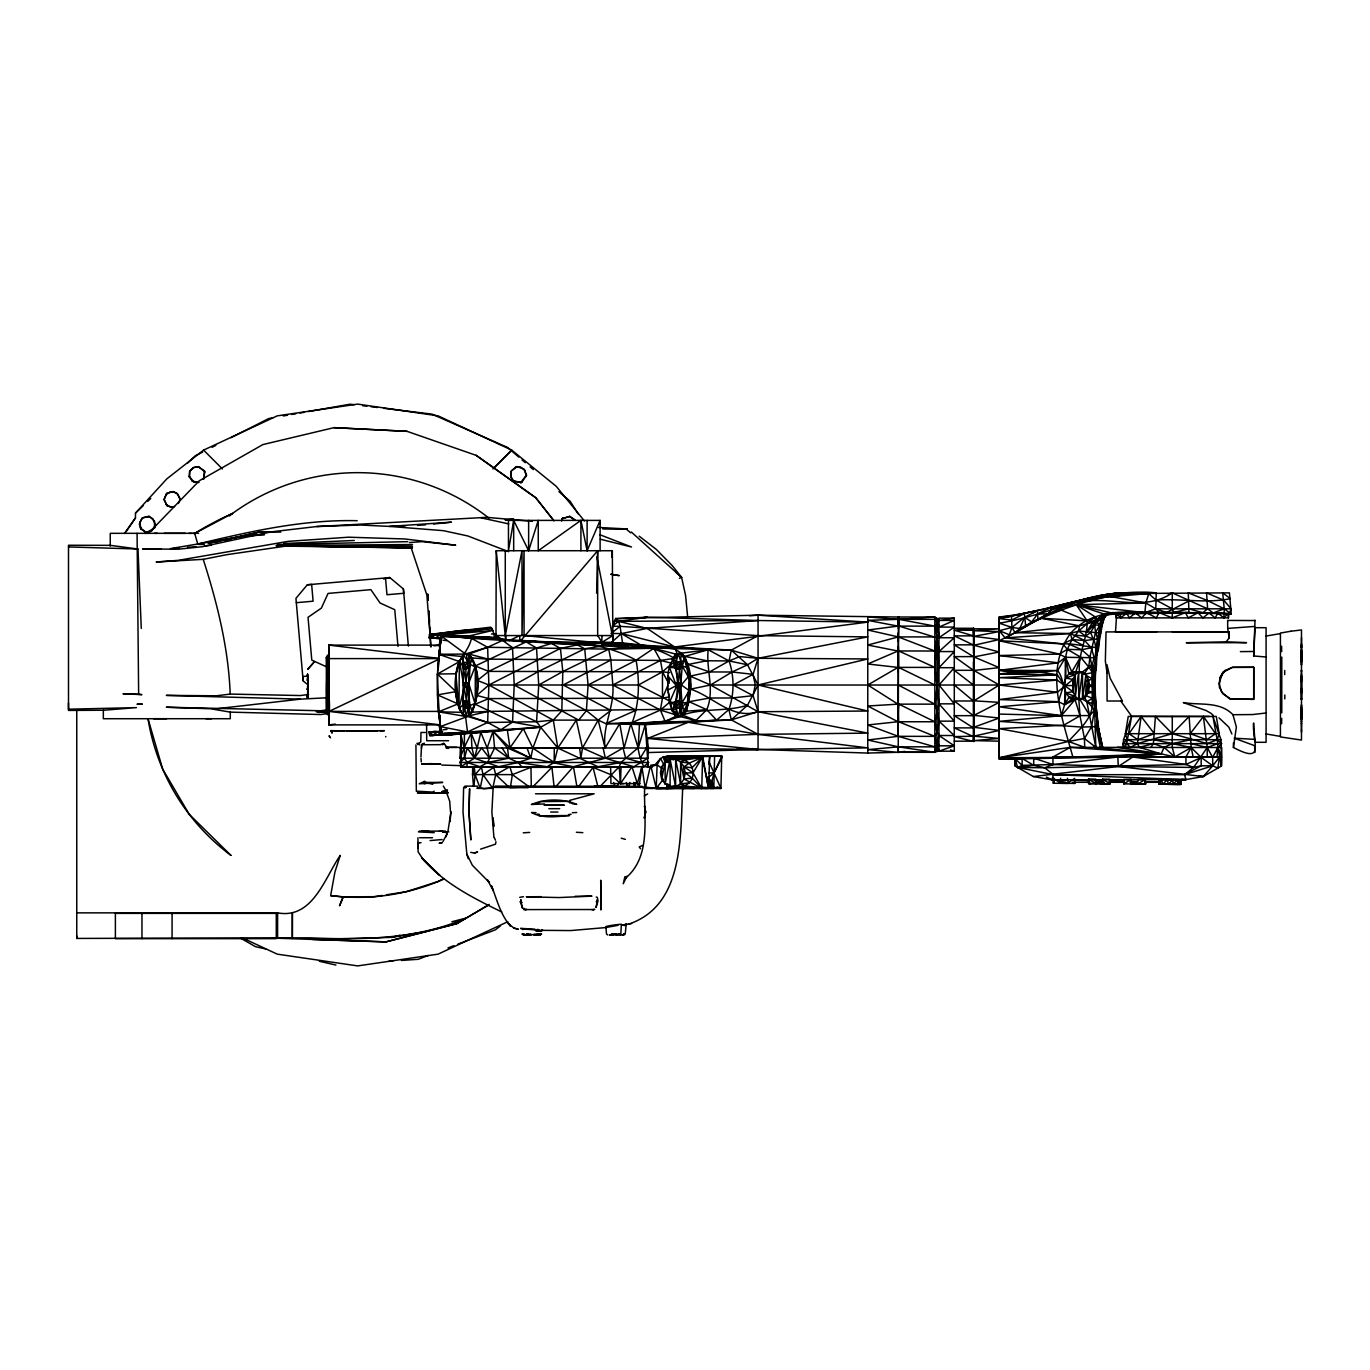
<?xml version="1.0" encoding="UTF-8"?>
<svg xmlns="http://www.w3.org/2000/svg" width="1370" height="1370" viewBox="0 0 1370 1370"><rect width="100%" height="100%" fill="white"/><g stroke="black" fill="none" stroke-linecap="round" stroke-linejoin="round"><path stroke-width="1.5" d="M68.5 702.896L68.5 710.431L103.332 710.242L136.435 707.622L68.5 709.215L68.5 545.26L110.319 545.346L137.976 549.01L141.281 628.453M137.069 533.324L138.644 694.333L141.915 694.624L122.992 693.751L138.644 694.333M172.072 938.655L172.072 913.379M307.479 697.741L308.044 691.302M307.805 689.435L307.702 690.463L308.044 683.339M307.839 677.431C306.914 670.221 307.908 679.914 307.839 675.667M307.633 691.233L307.582 697.621L307.616 694.539M307.805 690.446L307.77 683.305M308.044 680.136L308.044 682.637M440.232 715.26L440.232 724.884L329.005 724.884L328.988 715.619L326.642 713.239L326.659 656.761L328.988 654.363L329.005 645.116L440.232 645.116L440.232 654.74M335.29 724.131L329.005 724.884L329.005 645.116L438.143 658.336M442.544 731.529L428.981 732.162L429.683 735.519L464.413 733.703L464.396 758.209L467.187 762.473L479.928 766.738L487.634 762.473L489.535 758.209L487.138 747.986L480.819 732.299L460.799 734.046L460.68 766.738L633.899 766.738L647.77 758.209L648.472 747.986L645.27 724.644L605.831 723.634L598.176 720.106L586.411 710.653L538.718 685L536.543 648.027L526.149 641.879L503.115 639.396L441.602 636.279C435.9 668.406 435.763 701.611 441.619 733.721L480.819 732.299L540.671 727.23L553.309 720.123L561.82 710.842L562.796 671.574L560.433 648.387L551.545 643.421L534.146 641.143L441.602 636.279L438.879 654.295L438.058 670.803L439.051 658.73M898.275 672.482L898.275 647.376M973.676 680.753L973.693 712.811M1150.886 747.352L1153.386 743.636L1155.424 716.459L1172.275 733.686L1207.141 743.636L1217.262 739.697L1221.595 743.636L1217.93 747.523L1221.526 756.976L1221.697 747.523L1070.261 747.352L1052.965 757.011L1052.948 764.546L1044.728 767.765L1017.619 767.474L1015.204 758.912L1117.817 757.045L1221.526 756.976L1220.978 739.697L1212.947 716.459L1217.827 743.636L1217.074 757.011L1132.733 757.011L1118.297 766.464L1033.34 776.55L1015.204 766.07L1015.204 758.912L999.227 759.151L999.227 616.997C1052.04 611.517 1102.233 587.798 1156.263 592.867L1155.766 608.828L1159.14 612.613L1172.275 617.87L1185.392 612.613L1231.253 614.051L1229.421 592.867L1115.094 593.621C1075.793 599.563 1038.717 616.723 999.227 623.196L1011.95 627.426L1019.811 628.539C1061.99 607.389 1108.399 590.675 1156.263 592.867L1095.212 598.108L1037.364 610.66L1024.64 617.236L1011.95 627.426L999.227 630.697L999.244 640.749L1059.301 654.055L1065.535 657.309L1094.236 657.72L1096.856 655.254L1103.381 618.606L1107.987 614.017L1202.826 612.715L1207.621 608.828L1206.559 592.867L1223.701 600.197L1231.185 608.828L1229.318 613.657C1208.426 612.63 1187.43 612.578 1166.504 612.51C1133.607 613.041 1094.887 605.437 1070.449 633.505C1044.008 669.656 1062.127 718.171 1072.864 757.011L1117.817 757.045L1161.195 753.877L1174.809 756.942L1191.181 747.523L1189.126 716.459L1172.275 733.686L1137.391 743.636L1130.438 747.352L1126.705 743.636L1131.586 716.459L1123.554 739.697L1122.852 747.352M1078.858 699.59L1079.988 715.808L1084.441 738.498L1095.846 747.352C1094.39 704.882 1092.472 661.864 1102.936 620.233M1301.483 730.655L1301.483 732.333M1301.483 730.861L1301.483 727.47M1301.483 726.802L1301.483 723.189M1301.483 721.904L1301.483 704.899L1301.483 712.725M1301.483 694.179L1301.483 699.693L1301.483 698.272M1301.483 692.192L1301.483 690.137L1301.483 696.799M1301.483 689.47L1301.483 680.342M1301.483 687.843L1301.483 682.26M1301.483 676.523L1301.483 679.914L1301.483 674.382M1301.483 671.557L1301.483 670.255L1301.483 676.934M1301.483 649.38L1301.483 652.719L1301.483 645.39M1301.483 647.753L1301.483 643.438L1301.483 648.096M488.354 905.193L466.365 918.003C416.942 939.426 362.296 940.128 309.38 937.799L76.754 938.433L76.754 935.967M328.988 715.619C331.523 695.155 323.491 674.314 328.988 654.38L326.659 656.761L326.728 668.235M329.005 655.785L329.005 645.116L329.005 724.884L328.971 714.866M898.223 729.97L898.258 752.695L898.36 746.838L867.775 739.988L898.223 736.324L934.837 736.375C940.659 726.408 938.912 714.421 934.837 704.146C938.484 678.253 940.711 651.914 934.837 626.124L938.981 620.096L934.837 617.014L899.097 617.014L898.532 618.264L898.223 736.324L934.837 746.838L938.981 744.646M898.24 725.74L898.24 719.387M898.258 715.14L898.309 632.889M973.727 721.082L973.676 741.461L954.291 736.615L973.71 736.187L973.488 661.813M1301.483 710.003L1301.483 715.534M1301.483 707.314L1301.483 718.12L1301.483 712.4M1301.483 681.798L1301.483 680.051L1301.466 682.02M1301.483 676.181L1301.483 679.88M1301.483 656.572L1301.483 662.121M1301.483 642.65L1301.483 637.581M438.092 658.593L329.005 658.593C327.002 676.574 324.673 694.95 328.954 712.828L326.659 713.239L326.505 697.775L328.988 673.749L328.954 657.138L326.659 656.761L326.642 713.239L329.005 715.448M1185.392 612.613L1188.252 617.87L1197.979 612.75L1217.827 613.161L1223.889 617.87L1227.862 613.743L1231.253 614.051L1224.249 608.828L1207.244 600.437L1188.269 592.867L1188.972 612.561L1159.14 612.613L1156.28 617.87L1146.57 612.732L1141.587 617.87L1135.473 612.921L1129.394 617.87L1126.705 613.161L1112.817 613.263L1104.905 615.387C1091.119 645.356 1095.76 678.287 1094.493 710.328L1089.749 715.585L1061.373 715.654L999.227 706.8L1058.411 701.68L1065.928 678.064L1068.84 673.783L1071.802 671.831L1082.523 671.865C1091.445 677.585 1091.445 693.545 1082.523 699.248L1078.721 699.248L1075.296 696.542L1072.915 691.662L1057.178 680.085L999.227 685.017L898.275 685.034L934.837 704.146L898.84 704.146L897.966 721.75L867.775 724.953L898.223 736.324L898.275 685.034L710.533 685L690.497 689.144L686.25 711.201L683.373 715.431L665.118 721.339L645.27 724.644L638.18 747.986L603.125 747.986L605.335 758.209L633.899 766.738M1116.653 613.349L1107.987 614.017L1102.216 617.476L1099.374 624.634L1098.911 641.588L1095.692 647.565C1084.852 646.486 1074.097 643.472 1062.863 643.866L999.244 640.749L1015.084 632.7L1070.449 633.505L1084.612 640.561L1091.274 647.719L1094.236 657.72L1092.455 664.022L1092.489 703.598C1092.284 719.473 1077.985 730.433 1068.463 741.461L999.227 757.798L999.227 616.997L1011.471 616.14L1037.347 610.592L1031.901 613.383M1301.466 659.056L1301.483 651.606M450.49 811.862L449.703 801.262L445.969 790.935M461.091 754.185L460.799 734.046L464.105 747.934L460.012 758.209L530.755 758.209L573.345 766.738L610.609 766.789L610.951 783.589L639.961 783.589M441.003 640.013L438.879 654.295L468.934 654.038C478.832 664.981 477.359 681.558 476.811 695.412L488.713 698.597L536.578 721.75L540.671 727.23L532.861 748.123L530.755 758.209L509.983 747.849L507.345 729.987L500.94 729.713L487.651 722.487L463.094 715.089L463.231 654.706L487.634 647.291L502.584 640.389L628.539 647.308L731.289 650.116L758.055 658.285L867.775 658.953L758.055 685L747.54 705.207L731.289 719.884L645.27 724.644L648.164 766.738L652.051 766.738L646.897 766.738M898.326 628.864L898.24 617.031L758.055 615.198L615.661 618.452L611.688 629.84M1301.483 652.069L1301.483 661.487L1301.466 655.579M1301.483 719.849L1301.483 709.934M610.609 766.789L597.971 766.738L557.813 748.054L540.671 727.23L441.619 733.721L440.318 726.614L468.865 715.979C480.253 700.447 482.856 665.546 466.297 653.541L463.231 654.706C452.528 672.071 452.323 697.638 463.094 715.089L466.262 716.459L488.268 711.39L673.132 709.283M1301.483 688.048L1301.466 689.983L1301.483 688.202M148.183 531.817L154.519 527.981L154.57 521.302L151.008 517.74M326.659 656.761L326.642 658.285L328.954 657.138M461.056 759.631L460.012 762.473L518.202 762.473L547.246 766.738L554.165 762.405L554.285 747.986L605.095 747.986L619.737 723.583L731.289 719.884L758.055 711.715L867.775 711.047L758.055 685L747.54 664.792L731.289 650.116L611.174 643.506L612.87 642.307L612.87 635.56L495.7 635.56L495.7 638.934M441.602 636.279L465.149 653.713L468.934 654.038L487.634 647.291L608.742 649.14L628.539 647.308L612.852 644.14L612.339 550.723L496.231 550.723L495.974 638.934M1074.97 783.417L1053.307 783.246L1053.359 778.177M1053.855 783.246L1053.907 778.194L1053.307 783.246M1054.797 779.205L1060.551 783.297L1060.586 778.246M1060.877 779.941L1060.842 783.315L1068.155 783.366L1067.418 778.314M1074.628 783.434L1074.662 778.383L1067.384 783.366M1096.291 783.623L1095.812 779.136L1088.585 779.068L1088.551 783.554L1110.214 783.76L1102.61 779.188L1102.559 783.691L1110.214 783.76M1109.803 783.743L1109.837 779.256L1102.61 779.188M1138.179 784L1145.337 784.068L1145.389 781.071L1145.577 784.068L1123.777 783.88L1123.811 779.376L1131.055 779.444L1131.004 783.948L1131.243 780.951L1131.312 783.948L1145.577 784.068L1145.611 781.071M1145.132 779.581L1137.836 784L1137.888 779.513L1145.132 779.581L1145.08 784.068M1180.854 779.907L1180.82 784.394L1159.551 784.205L1159.585 781.208M1159.551 784.205L1159.191 779.701L1172.96 779.821L1172.925 784.325L1177.669 784.359L1180.323 784.394L1180.375 779.89L1177.669 784.359L1174.569 784.325M1301.466 714.198L1301.483 711.424M307.685 675.667L307.89 682.637L307.651 677.585L307.479 680.736L307.428 679.862M421.052 842.653L418.055 842.944L417.987 848.27L417.936 837.721M490.768 766.789L460.68 766.738L474.448 758.209L471.948 747.986L460.388 747.986L467.29 747.986L474.448 758.209L498.663 766.738L518.202 762.473L648.558 762.473L643.746 766.738L640.184 758.209L646.503 747.849L647.736 738.396L688.202 722.281L695.926 720.534L675.496 715.38L672.242 710.773L669.468 702.45L678.253 682.5L679.897 664.005L684.589 659.193L682.14 653.713L674.862 648.935L622.528 642.872L611.02 642.872L621.381 633.574L647.171 628.419L758.055 620.507L867.775 622.117L674.605 646.982L621.381 633.574L611.02 633.454L620.062 626.33L758.055 635.646L867.775 636.879L758.055 658.285L739.731 656.59L729.08 660.939L709.506 671.951L690.189 676.112L686.918 707.245L683.373 715.431L695.926 720.534L706.766 709.694C715.02 689.983 705.892 669.57 708.187 649.74L674.605 646.982L647.171 628.419L618.572 621.329L613.846 621.278L617.014 618.778L647.171 617.185L758.055 620.507L618.572 621.329L612.356 626.227L620.062 626.33L622.528 642.872L611.174 643.506L653.798 648.284L677.431 654.552L675.393 657.086M904.817 751.359L898.806 752.267L934.837 752.284L938.981 749.904L936.909 746.701L934.837 736.375L898.754 721.767L897.966 704.146L867.775 685L897.966 667.413L898.189 647.068M898.24 640.972L899.097 617.014M973.573 653.319L973.642 628.282L954.291 628.265L973.385 630.183L973.95 636.348L973.385 741.17L954.291 741.17M1037.347 610.592L1011.471 616.055L1011.95 627.426L1009.382 634.755L999.227 630.697L1005.1 637.889C1028.562 626.415 1049.643 608.28 1076.238 604.684L1094.887 616.671L1078.635 631.039L1071.974 639.533L1067.316 649.363L1065.535 657.309L1057.623 670.546C1064.627 679.04 1062.127 693.22 1071.837 699.299L1082.523 699.248L1082.523 671.865L1078.721 671.865L1075.296 674.588L1072.915 679.469L1057.297 692.278L999.227 685.017L973.95 700.823L973.745 727.282L999.227 718.017L973.95 715.38L973.727 678.955M973.899 662.926L973.642 628.282L973.676 684.983M1301.483 653.079L1301.483 665.084L1301.483 660.117M540.671 727.23L512.551 722.11L475.253 704.249L469.071 684.469L466.091 682.534L464.533 682.688L463.848 685.514L463.077 704.779L464.653 707.793L463.094 715.089C454.36 703.358 455.696 687.569 456.313 673.766C456.364 659.518 468.814 651.795 471.434 638.334L502.584 640.389L503.115 639.396L498.851 638.214L444.514 635.8L471.434 638.334L487.634 647.291L488.885 685L487.651 722.487L467.495 731.94L443.966 734.08L471.16 733.121L477.188 747.986L474.448 758.209L481.606 747.986L489.535 758.209L494.604 747.986L493.029 731.237L523.306 728.617L532.861 748.123L554.165 762.405L580.897 758.209L647.77 758.209M1266.085 657.001L1253.67 655.973L1255.04 620.096M1203.408 716.459L1215.601 733.686L1206.713 739.697L1190.222 733.686L1203.408 716.459L1207.21 747.523L1193.612 767.457L1184.519 774.684L1185.992 779.581L1053.444 774.684L1017.619 767.474L1022.14 765.368L1052.948 764.546L1118.297 766.464L1203.254 776.55L1212.775 765.796L1212.621 757.353L1217.93 747.523L1221.389 766.07L1221.526 756.976L1221.389 766.07L1203.254 776.55L1178.32 780.934M1281.618 723.771L1281.686 718.342M326.659 684.846L326.728 680.719M696.611 787.065L701.765 788.366L702.604 756.086L721.716 756.086L720.928 788.366L645.27 788.366L639.122 786.397L637.375 783.589L631.981 766.738L620.473 783.606L610.78 774.615L593.056 767.388L578.448 786.757M307.462 689.555L307.445 688.545L307.719 690.206M666.967 784.53L666.556 788.366L668.851 788.332L645.27 788.366L650.236 766.738L655.391 764.409L660.546 758.483L663.405 757.062L675.855 756.274L714.609 756.069L713.787 788.366L709.968 788.349L707.434 782.921M1226.133 641.879L1246.546 642.667L1186.283 642.736L1226.133 641.879L1229.181 637.889L1229.284 631.913L1106.035 631.913L1105.35 661.111L1107.097 673.269M307.428 689.641L307.616 689.042M307.582 697.381L307.445 696.542M307.445 688.545L307.582 689.658L307.616 688.613M1100.915 628.607L1104.922 616.586L1097.507 618.897L1093.979 618.127L1087.129 620.867L1060.86 609.975L1060.911 607.938L1063.086 604.478L1094.544 596.721L1109.991 593.981L1124.975 593.518C1107.234 593.518 1088.362 596.823 1071.837 603.588M596.635 593.141L597.663 550.723L520.84 640.612M619.737 723.583L624.069 747.986L630.851 723.771L665.118 721.339L688.202 722.281L758.055 734.354L867.775 747.883L758.055 749.493L638.18 747.986L639.447 724.165L665.118 721.339L677.671 715.465L672.242 710.773C679.092 695.309 679.229 674.639 672.259 659.193L675.307 654.723L678.424 653.541L708.187 649.74L729.08 660.939L747.54 664.792L758.055 658.285L753.106 674.314L755.264 685L753.106 695.686L758.055 711.715L867.775 733.121L758.055 734.354L647.736 738.396L758.055 749.493L867.775 753.055L897.966 752.284L867.775 749.647L898.36 746.838L934.837 746.838M307.616 696.919L307.616 694.436M1104.922 616.586L1095.435 632.632L1089.938 657.052C1097.147 685.702 1094.048 716.442 1101.925 745.297C1094.681 716.733 1094.27 686.952 1096.308 657.703L1095.366 663.337M1253.67 655.973L1255.04 627.7L1266.085 627.7L1266.085 742.3L1255.04 742.3L1253.584 723C1251.889 741.564 1266.291 764.922 1233.445 747.489L1233.428 742.968M679.006 654.261L682.14 653.713C694.282 669.485 691.593 693.066 686.25 711.201L683.305 714.249L678.424 716.442L675.222 704.779L669.468 702.45C667.772 687.141 664.073 665.563 677.431 654.552L674.605 646.982M418.055 842.944L418.073 851.763L423.056 859.401C444.325 883.547 473.284 898.104 501.711 911.94M623.555 783.589L620.473 783.606L621.038 766.738M460.012 758.209L460.388 747.986M1079.509 672.516C1077.488 654.278 1087.677 638.711 1087.129 620.867L1076.238 604.684L1080.416 601.909C1110.95 596.001 1144.532 612.082 1172.275 592.867L1207.621 608.828L1213.135 612.955L1224.249 608.828L1222.691 592.867L1230.363 598.656C1205.857 603.656 1180.735 598.399 1156.04 600.077L1148.728 593.689C1129.839 594.032 1109.22 591.737 1091.907 600.351M415.932 744.886L416.326 791.209M645.184 787.116L656.213 788.366L657.12 764.854L660.546 758.483L664.399 765.744M682.825 786.414C679.982 833.713 685.086 904.902 629.001 924.014M1058.188 662.823L999.227 655.545L999.227 651.983L973.95 656.915L999.227 667.635L999.227 670.324L1058.188 662.823L1065.535 657.309L1064.61 704.659L1061.373 715.654L999.227 721.356L1081.855 727.093L1096.017 726.579L1097.302 722.744C1096.993 711.921 1090.811 701.919 1080.331 698.375M545.414 642.564C588.107 647.719 635.817 634.515 674.382 658.353L675.307 654.723L679.383 653.541L684.863 656.384L690.189 676.112L710.533 685L758.055 711.715C732.094 720.158 713.325 696.474 690.497 689.144C692.723 675.804 677.944 667.738 681.318 654.586L682.14 653.713M1219.797 677.962L1219.351 687.158L1222.93 693.819L1230.808 699.06L1253.738 699.334L1253.738 667.293L1253.687 699.317L1229.969 699.077L1221.646 692.09L1218.975 683.493L1222.879 672.43L1225.088 670.444L1232.538 667.344L1253.738 667.293L1232.452 667.361L1222.879 672.43L1219.797 677.962L1225.088 670.444M721.99 757.353L714.061 772.92L707.468 778.263L711.903 781.071L713.787 788.366L709.968 788.349L710.328 781.088L711.903 781.071L714.061 772.92L721.716 756.086L667.224 756.086L663.405 757.062L665.221 763.039M439.547 646.469L440.369 637.238L439.308 645.047M545.414 642.872C576.838 640.749 608.246 644.876 636.125 660.22C639.636 680.873 639.585 702.707 632.238 722.538L630.851 723.771L638.18 747.986M420.95 756.959L421.583 744.8L423.107 744.235M493.183 787.031L491.881 811.982L493.919 837.447M203.873 478.815L204.318 470.783L198.119 466.725L193.547 467.564L189.608 471.109L189.3 476.4L193.547 481.743L198.993 482.463L192.245 481.127L189.3 476.4M1190.907 739.697L1172.275 743.636L1164.089 747.352L1161.195 753.877L1070.261 747.352L999.227 757.798L1022.14 758.449L1022.14 765.368L1015.204 758.912L1013.235 759.237L1022.14 758.449L1033.716 765.368L1044.728 767.765L1186.009 764.477L1193.612 767.457L1201.199 765.796L1212.775 765.796L1217.793 768.142L1219.523 757.011L1212.775 765.796L1184.519 774.684L1053.444 774.684L1044.728 767.765M669.468 702.45L675.958 702.313L679.023 687.603L676.352 685.531L669.468 667.515L676.095 667.738L678.253 682.5L679.606 683.527L679.897 705.961L678.064 708.102L674.228 705.755M307.479 674.126L307.496 675.855L307.633 674.126M1301.483 717.589L1301.483 719.404M467.187 762.473L466.93 766.738L474.243 766.789L475.116 774.615L473.866 786.397M189.385 477.548L189.796 471.194L193.547 467.564L198.77 466.759L204.849 471.914L203.445 479.329M973.385 741.17L973.71 736.187L999.227 730.45L973.745 727.282M635.046 786.397L635.303 782.476M601.738 646.109L584.716 648.763L577.404 644.876L560.433 648.387L488.885 685L476.811 695.412L475.27 703.358L470.081 705.481L468.112 707.879L465.303 708.153L464.362 704.642L466.553 701.68L467.067 687.466L475.304 665.991L526.149 641.879L534.146 641.143L565.176 642.872L601.738 646.109L601.961 635.56M1060.551 783.297L1060.774 779.941M1223.889 617.87L1224.249 608.828M898.36 622.836L899.097 626.124L934.837 626.124L899.097 619.343L934.837 619.343L936.909 623.299L938.981 635.44L936.909 637.786L934.837 667.413L938.981 703.478L934.837 721.75L936.909 732.214L938.981 734.56L936.909 746.701L934.837 752.284L898.806 752.267M421.515 748.243L421.772 744.749L440.506 744.663L443.777 743.208L447.151 747.66L446.209 748.208L448.555 748.414M307.788 697.621L307.856 696.696M328.988 691.131L326.659 713.239L326.642 657.069L329.005 654.826L327.447 657.326M439.376 654.706L439.701 650.681M450.096 821.675L450.918 811.725L448.007 831.162M672.396 658.645L660.511 660.408L488.285 659.141L468.934 654.038C480.373 671.694 480.51 698.392 468.865 715.979L487.651 722.487L536.578 721.75L538.718 685L562.796 671.574L608.742 649.14L653.798 648.284L660.511 660.408L662.463 671.831L668.731 683.407L669.194 678.013M689.658 788.349L708.615 788.366L707.93 776.876M708.992 764.391L709.694 756.069L667.224 756.086L702.604 756.086L708.615 788.366L700.087 788.349M1233.445 747.489L1236.374 727.025L1232.949 714.712C1219.831 701.063 1200.069 705.447 1183.303 702.587L1205.977 710.482L1210.943 713.29L1213.255 715.431L1212.45 716.459M999.227 651.983L973.95 645.27L954.291 635.868L973.385 635.868L973.642 628.282M516.884 466.536L511.164 471.194L510.667 476.4L513.253 481.041L521.713 482.446L526.525 475.116L523.905 469.088L516.884 466.536L512.312 469.927M620.884 933.467L621.295 925.075M683.305 655.75C692.398 671.403 689.726 690.223 686.918 707.245L680.154 716.578L675.496 715.38L673.92 710.944M625.285 933.467L626.107 925.075L624.275 925.64M747.54 705.207C725.826 712.126 702.776 707.605 681.215 715.517L682.157 705.687L679.64 668.988L682.226 666.094L684.589 659.193L681.318 654.586L678.424 653.541L675.222 665.375L669.468 667.515L672.053 663.337L660.511 660.408L612.818 685C614.736 706.92 602.046 726.014 605.095 747.986L598.176 720.106L610.797 710.465L563.173 685L610.866 660.032L608.742 649.14M1080.947 673.218L1092.455 664.022L1092.489 687.791L1094.51 687.055L1092.472 707.331L1092.489 667.515L1088.756 667.036L1080.553 657.086L1067.316 649.363L1062.863 643.866L1005.1 637.889L1070.449 633.505L1078.635 631.039L1100.778 633.06L1099.168 633.625M644.636 787.733C643.592 818.078 651.863 856.644 625.028 878.598L626.843 876.201L623.264 883.753L624.908 876.663M1188.629 601.087L1166.504 612.51L1155.766 608.828L1145.851 602.988L1076.238 604.684L1112.954 613.263L1103.073 613.692L1076.238 604.684L1144.858 612.681L1145.851 602.988L1148.728 593.689L1123.691 593.792L1124.975 593.518C1108.724 592.388 1092.404 598.45 1076.443 601.224M611.654 557.093L612.339 550.723M1082.523 671.865L1078.721 699.248L1071.837 699.299L1064.61 704.659L1065.843 692.912L1072.915 691.662L1075.296 674.588L1068.84 673.783L1065.535 657.309L1071.802 671.831L1078.721 671.865L1078.721 699.248L1075.056 699.59L1064.61 704.659L1058.411 701.68L999.227 699.556L1057.297 692.278M1159.431 781.208L1159.123 784.188L1173.354 784.325M683.305 714.249L687.38 702.519L681.866 703.118L679.4 700.96L682.226 666.094L678.03 661.881L674.194 664.279M1212.775 765.796L1201.165 757.456L1186.009 764.477L1132.733 757.011L1161.195 753.877L1139.378 747.352L1137.391 743.636L1141.141 716.459L1154.328 733.686L1137.819 739.697L1128.931 733.686L1141.141 716.459M1088.756 667.036L1092.489 672.619L1083.91 674.417L1088.756 667.036L1089.938 657.052L1081.752 649.791L1069.353 644.294M1124.171 780.883L1123.777 783.88L1131.055 779.444M1072.915 679.469L1072.915 691.662L1072.915 679.469L1065.928 678.064L1065.535 657.309M1071.802 671.831L1080.553 657.086L1075.929 671.608L1078.721 671.865L1075.296 696.542L1068.874 697.347L1064.61 704.659M1082.523 699.248L1085.948 674.588L1085.948 696.542L1082.334 697.056M1085.948 696.542L1088.328 679.469L1088.328 691.662M1126.705 613.161L1120.66 617.87L1120.352 613.452L1116.67 613.743L1115.54 631.861L1156.794 631.878M639.122 786.397L641.879 766.738L643.746 766.738M382.504 895.432L374.558 896.682L343.082 896.836L339.554 905.81L343.305 896.905L330.632 895.603L334.982 871.834L340.257 855.342C324.639 878.153 312.634 919.373 277.596 912.865L76.754 912.865M1096.736 653.73C1102.439 643.198 1094.253 635.68 1094.99 625.011L1092.609 622.22L1079.406 625.867L1015.084 632.7L1011.95 627.426M1086.958 623.607L1108.073 614.171L1115.522 614.051L1116.105 617.87L1228.428 617.87L1229.01 614.051M438.229 698.82L438.503 711.818L465.526 716.39L469.396 715.226L467.581 706.577L469.345 702.365L469.054 668.012L470.098 664.553L472.41 657.96L488.285 659.141M510.548 786.397L512.363 774.615L509.794 766.789L498.663 766.738M439.273 646.623L440.215 640.543M536.578 721.75L553.309 720.123L598.176 720.106L582.473 748.037L580.897 758.209L579.63 747.986L467.29 747.986L464.396 758.209L460.012 762.473L461.108 765.316M687.38 702.519L680.274 707.879L676.66 707.793L675.496 715.38L677.671 715.465L675.393 712.383M667.567 784.239L666.556 788.366C677.157 788.64 693.408 787.014 692.997 772.834C692.758 757.456 674.519 757.541 663.405 757.062L666.18 762.422M898.395 647.068L898.617 667.395L934.837 667.413L898.737 650.973L934.837 651.007L936.909 637.786L899.097 626.124M1137.391 743.636L1127.27 739.697L1125.369 733.686L1128.246 716.459L1216.303 716.459L1219.163 733.686L1217.262 739.697M599.426 524.436L600.111 520.394L587.113 550.723L580.914 520.394L538.256 550.723L538.256 520.394L528.632 550.723L513.681 520.394L508.458 550.723L508.458 520.394L600.111 520.394L600.111 550.723M597.046 902.025L597.645 898.583L596.036 907.557L598.056 900.809L596.224 901.768M569.749 516.49L574.732 519.812L569.749 516.49L561.854 518.733L569.783 516.319M672.053 663.337L662.463 671.831L662.463 698.169L660.391 710.071L665.118 721.339M1094.493 710.328L1091.547 726.682L1084.441 738.498L1084.715 747.352L1068.463 741.461L999.227 728.652L1063.754 725.21L1079.988 715.808L1075.056 699.59L1061.373 715.654L999.227 714.078M307.428 697.587L307.479 695.909M463.077 704.779L458.967 708.581L469.054 668.012L464.362 669.074L464.362 665.306L467.444 663.08L475.321 666.865L475.27 703.358L472.308 712.177L469.396 715.226L469.071 684.469L466.091 682.534L463.163 666.916L463.231 654.706L459.464 661.59L455.885 674.434L455.936 691.627L458.008 703.889L438.503 711.818L441.02 729.987M511.164 471.194L510.667 476.4L513.373 480.887L520.634 482.651L526.525 475.116M661.693 766.823L660.46 772.92L661.693 779.016L665.135 783.897L670.101 786.62L701.765 788.366L692.997 772.834L684.041 766.823L680.599 761.943L675.615 759.237L670.101 759.237L665.135 761.943L661.693 766.823L661.693 779.016L665.135 761.943L668.663 761.275M668.765 784.565L665.135 783.897L670.101 759.237L702.279 757.353L708.615 788.366L709.694 756.069L663.405 757.062L668.32 760.675M644.379 786.928L493.782 787.305L528.118 787.733M758.055 734.354L731.289 719.884L728.908 709.506C734.303 693.871 734.371 676.609 729.08 660.939L731.289 650.116L758.055 635.646M476.914 788.366L492.721 788.366L495.717 774.615L493.799 767.303L479.928 766.738L524.248 766.789M678.424 716.442L680.274 707.879L678.064 708.102L674.468 701.765M461.896 733.875L441.054 734.731L441.825 731.255L428.981 732.162L431.002 734.32M477.188 747.986L480.819 732.299L443.589 734.765L471.16 733.121L471.948 747.986M1086.65 632.101L1103.073 613.692L1102.353 615.729L1092.609 622.22L1086.65 632.101L1102.216 617.476L1108.073 614.171L1112.817 613.263L1102.353 615.729L1106.292 615.198L1104.956 615.353M554.165 762.405L557.813 748.054L576.342 720.106L582.473 748.037L605.335 758.209L623.025 747.986L625.662 758.209L641.383 762.473M674.228 788.349L656.213 788.366L650.647 765.196L657.12 764.854L661.881 768.347M628.899 786.397L629.943 782.476M709.968 788.349L711.903 781.071L707.554 781.071M637.375 783.589L641.879 766.738L645.27 788.366M1033.34 776.55L1051.903 779.821L1053.444 774.684M1221.355 757.13L1217.074 757.011M973.676 741.461L973.71 736.187L999.227 738.43L973.95 740.605L999.227 741.187M675.958 702.313L679.4 700.96L677.414 701.149L674.605 707.571M154.519 527.981L155.495 525.138L152.875 518.75L148.457 516.37L142.052 518.031L139.329 524.248L141.161 529.214L145.802 532.125L151.727 530.909L155.495 525.138M487.138 747.986L493.029 731.237L467.495 731.94L440.318 726.614L439.428 715.894M647.445 765.316L648.558 762.473M674.691 662.361L677.379 668.834L682.226 666.094L687.38 667.533L686.918 662.755L688.254 664.433L709.506 671.951L732.025 672.002L753.106 674.314L733.19 685L753.106 695.686L732.025 697.981L709.506 698.032L689.127 701.697L686.918 707.245C689.042 691.662 691.747 673.663 684.589 659.193L688.785 676.215L679.023 687.603L675.615 686.473L679.075 686.73L681.147 684.812L689.196 690.6L681.866 703.118L676.283 704.54L682.157 705.687L684.572 710.824M599.717 786.842L619.223 766.738L620.952 762.473L637.872 747.986L640.184 758.209M173.271 507.431L167.003 505.718L163.972 499.485L166.695 493.405L173.271 491.539L177.706 493.919L180.326 500.307M167.003 505.718L164.177 499.485L166.695 493.405M475.253 704.249L488.713 698.597L662.463 698.169L667.943 685.24M178.357 503.509L180.326 498.885L176.542 492.875L170.633 491.659L165.993 494.57M442.972 841.54L447.288 833.354M445.61 837.275L446.877 834.33M672.91 661.436L675.461 655.75L679.383 653.541M561.58 521.028L563.104 517.74M464.105 747.934L471.16 733.121M674.708 668.337L678.03 661.881L680.958 662.395L678.424 653.541M385.86 736.495L385.655 736.889M1126.705 743.636L1124.787 747.352L1122.955 743.636L1127.27 739.697M616.808 786.654L618.709 783.212M488.953 518.134A212.333 212.333 0 0 0 232.575 513.408L194.694 533.427L197.879 544.404L204.284 544.472M1075.09 635.132L1085.622 636.177L1090.64 632.478L1094.99 625.011L1102.079 625.251M673.646 759.46L663.405 757.062L702.279 757.353L692.997 772.834L685.257 772.92L684.041 779.016L680.599 783.897L675.615 786.62L670.101 786.62L670.101 759.237L673.835 759.699M148.457 516.37L149.809 516.541L142.651 517.74L139.637 522.552L141.161 529.214M422.234 743.927L424.443 743.242M491.933 628.385L431.173 634.635L431.961 637.906L440.472 638.369L440.832 634.978L491.933 628.385L458.796 630.748L431.173 634.635L429.033 637.803L441.722 638.728L429.033 637.803L429.495 634.43L490.665 627.186L492.875 630.423L494.604 637.495L498.851 638.214L429.495 634.43L436.499 634.995M126.211 531.509L135.476 517.877L135.476 513.116L166.917 478.781L203.582 450.113L277.254 415.846L357.656 404.099L438.058 415.846L511.712 450.113L556.288 486.367L584.459 520.994M443.966 734.08L493.029 731.237L509.983 747.849L523.306 728.617M124.499 533.444L135.476 517.877M1096.976 596.635L1117.766 593.553L1115.111 592.867L1095.212 598.108L1094.99 597.132L1087.66 598.382L1050.362 607.561L1037.655 613.965L1031.61 621.929L1025.702 626.227L1024.383 613.589L1011.642 620.13L999.227 618.572L1011.471 616.14L1005.357 617.322M1117.783 593.861L1137.973 592.867L1110.745 596.567L1109.7 594.905L1106.292 594.82M709.043 761.857L720.928 788.366L656.213 788.366L663.422 779.153M612.099 934.991L613.503 934.717M1121.311 593.553L1109.7 594.905L1121.842 592.867M296.314 602.68L313.096 601.207L311.641 584.408L307.308 584.802L295.937 598.365L303.147 680.856L307.685 684.658M481.487 767.303L475.116 774.615L480.185 788.366L483.011 774.615L481.487 767.303L486.538 766.789M555.655 786.825L573.345 766.738L605.335 758.209M1093.791 623.076L1097.507 618.897L1094.887 616.671M464.362 669.074L470.098 664.553L469.413 654.774L467.444 663.08L467.598 667.258L469.054 668.012L464.362 669.074L459.361 660.528L458.967 708.581L455.885 674.434M669.194 785.558L666.556 788.366L676.026 785.9L680.736 786.945L675.615 786.62L670.101 759.237M435.009 634.67L440.472 638.369L443.64 635.269L496.728 637.803L435.009 634.67L432.081 637.992M461.57 733.806L432.201 735.45C428.57 730.056 440.318 729.765 439.136 735.108L441.397 732.727M148.422 533.324L199.301 480.767L262.886 444.582L334.04 427.645L407.095 431.344M532.81 786.877L551.922 767.337L573.465 766.823L576.89 786.414M702.279 757.353L692.038 767.748L684.041 766.823L684.041 779.016L701.765 788.366L692.175 778.057L685.257 772.92L684.041 766.823L689.298 763.09L702.279 757.353L685.103 759.939L675.615 759.237L675.615 786.62L685.428 785.9L701.765 788.366M494.382 467.512L511.746 450.131L492.909 468.934M1177.669 784.359L1177.412 779.872L1173.011 784.308L1162.257 784.222L1161.914 779.736L1159.123 784.188L1180.323 784.394M409.407 542.537L422.234 541.647L455.696 545.209L404.955 538.975L348.562 537.194L288.214 541.356L178.425 560.33L156.18 562.008L203.239 559.337L226.769 554.679L287.032 545.928M135.476 513.116L143.114 505.787M147.703 501.386L150.751 498.457M187.433 463.265L195.071 455.936L202.623 452.1M1168.576 779.787L1167.685 779.787L1168.096 784.274L1172.96 779.821L1177.412 779.872M688.202 722.281L716.63 720.123L728.908 709.506M1117.252 594.169L1124.975 593.518L1117.252 594.169L1110.745 596.567L1145.851 602.988M1162.257 784.222L1167.685 779.787M229.424 515.976L232.575 513.408A308.969 308.969 0 0 0 194.694 533.427M1213.135 612.955L1209.059 612.921L1202.946 617.87L1197.979 612.75L1202.826 612.715L1188.766 608.828L1173.833 612.493L1172.275 608.828L1172.275 592.867L1168.216 594.186M500.478 925.88L495.46 929.785L457.871 944.153M417.799 744.681L420.761 741.855L420.984 732.471L425.214 732.471M463.231 654.706L470.098 664.553L469.071 684.469L467.067 687.466L470.081 705.481L464.653 707.793L466.262 716.459L468.112 707.879L464.653 707.793M493.799 767.303L483.011 774.615L492.721 788.366M653.798 648.284L636.125 660.22L588.072 685L586.411 710.653L578.688 720.106L514.212 685L512.534 647.667L502.584 640.389M676.66 707.793L672.242 710.773L670.29 700.841M1087.129 620.867L1041.56 618.281L1031.61 621.929L1024.64 617.236L1019.811 628.539L1015.084 632.7L1048.204 613.914L1060.86 609.975M500.94 729.713L512.551 722.11L514.212 685L538.427 671.505L584.716 648.763L588.072 685L636.04 710.259L605.831 723.634L632.238 722.538L660.391 710.071L670.529 701.457L638.454 685L488.885 685L477.428 680.462L488.713 671.386L536.543 648.027L551.545 643.421L565.176 642.872L577.404 644.876M314.483 661.641L307.753 669.262L314.638 661.573M308.558 694.47L300.407 695.549L230.194 694.076L216.546 695.789L166.352 695.378L300.338 699.145L325.769 697.827M575.366 642.872L601.961 642.307L612.87 635.56M424.82 781.208L419.237 783.794L442.733 782.424L423.844 782.39L425.608 781.979M644.294 795.987L647.65 793.932M710.533 685L732.025 672.002L747.54 664.792M489.244 904.388L456.912 923.603L386.1 941.858L271.705 938.056M678.064 708.102L682.157 705.687L677.414 701.149M467.581 706.577L464.362 704.642L463.813 701.149L466.588 701.029L463.831 702.33L463.813 701.149L469.345 702.365L466.588 701.029L459.361 660.528L459.464 661.59L437.407 674.04L438.862 710.482M474.397 853.048L477.479 852.003L474.397 853.048L470.715 852.363M554.045 786.277L551.922 767.337L509.794 766.789L495.717 774.615L508.784 786.996M467.53 686.319L465.389 687.5L463.351 685.342L467.495 683.39L467.53 686.319L463.351 685.342M638.454 685L662.463 671.831L669.639 672.619M667.704 690.189L676.352 685.531L676.095 682.808L681.147 684.812L678.253 682.5M934.837 619.343L936.909 618.23L936.909 751.77M1184.519 774.684L1201.199 765.796L1201.165 757.456L1191.181 747.523L1153.626 739.697M444.548 744.064L442.15 744.732M973.95 715.38L999.227 702.365L973.95 700.823M443.897 878.564L438.297 881.441L406.376 891.664L386.477 894.798M212.059 447.305L215.844 445.387M230.948 437.715L268.725 418.552L272.887 417.816M307.462 686.541L307.633 688.288M434.204 791.209L432.475 792.083L417.336 791.209M1046.731 609.325L1050.362 607.509L1054.078 607.595M509.297 640.612L519.761 635.56L519.761 640.612M326.642 664.313L328.834 663.268M438.314 659.501L329.005 711.407L328.971 705.19L327.824 705.704L327.824 685L326.642 685M1062.863 643.866L1071.974 639.533L1084.612 640.561L1097.25 639.002M507.842 921.685L438.058 954.154L357.656 965.901L277.254 954.154L242.37 937.919M679.366 578.363L681.592 577.352L685.582 595.488L687.637 616.757M642.564 845.427L639.225 846.951L640.561 848.732M685.103 759.939L680.599 761.943L680.599 783.897L685.428 785.9M1086.77 681.078L1092.489 678.801L1085.622 675.29M473.489 786.397L472.547 774.615L474.243 766.789L472.684 767.303L472.547 774.615L512.363 774.615L530.961 767.337L551.922 767.337M1089.133 686.867L1092.489 685.548L1088.67 684.366M327.105 674.485L328.988 673.749M428.193 955.489L418.312 959.274L401.41 960.456M447.973 947.937L453.915 945.66M441.054 734.731L448.846 733.584M1231.185 608.828L1155.766 608.828L1144.858 612.681L1146.57 612.732L1111.704 612.681L1104.083 615.13L1120.352 613.452M619.634 934.854L620.473 934.545L609.496 934.991L611.448 934.991M1065.928 678.064L1075.296 674.588L1075.296 696.542L1065.843 692.912M1217.827 743.636L1207.21 747.523L1191.146 743.636M938.981 751.171L954.291 745.811L938.981 735.519L954.291 735.519L938.981 721.151L954.291 721.151L938.981 703.837L954.291 703.837L938.981 685L954.291 667.704L938.981 667.704L954.291 651.572L938.981 651.572L954.291 637.735L938.981 637.735L954.291 627.1L938.981 627.1L954.291 620.422L938.981 620.422L954.291 618.144L954.291 751.171L938.981 751.171L938.981 618.144L954.291 618.144M519.692 897.367L523.477 896.665M494.604 747.986L508.698 758.209L518.202 762.473L530.755 758.209L527.039 747.986L509.983 747.849M480.596 849.126L495.512 844.194L495.957 841.745M621.672 924.476C622.939 923.5 602.235 926.548 606.516 926.805M611.123 642.872L612.87 642.307L545.054 642.307M624.788 934.614L620.404 935.008M447.51 791.706L442.013 791.603L447.51 789.856M679.897 664.005L676.249 665.169L679.862 666.933M463.916 662.909L467.547 661.779L466.297 653.541M1102.353 615.729L1108.022 614.017L1116.67 613.743L1120.66 617.87M1110.745 596.567L1137.973 592.867M708.187 649.74L684.863 656.384L706.903 660.768L729.08 660.939M650.236 766.738L657.12 764.854M607.732 934.974L606.499 933.98L605.951 927.507L617.956 925.332M569.766 800.354L594.169 793.795L535.482 793.795M934.837 636.93L898.292 636.913L867.775 645.047L897.966 651.007L867.775 663.988L897.966 667.413M1139.378 747.352L1153.386 743.636L1164.089 747.352L1174.809 756.942L1172.275 747.523L1172.275 716.459L1131.654 716.27L1120.763 701.012M523.58 909.594L594.597 909.526M441.671 842.636L439.119 843.303L442.27 842.619L441.089 842.858M1108.073 614.171L1110.522 613.041M1115.522 614.051L1116.67 613.743L1110.06 613.777L1116.67 613.743M451.877 921.753L466.365 918.003L456.604 923.74L385.758 941.892L312.634 939.477L391.837 937.371L400.108 935.213M526.371 909.269L523.597 909.269M687.757 786.894L677.602 788.332M525.207 909.903L526.422 909.611M1227.571 620.439L1254.595 620.542M973.95 645.27L999.227 639.55L973.95 636.348L999.227 631.57L973.95 630.731L999.227 628.813L973.95 628.813M677.26 759.579L680.393 758.894L675.615 759.237L680.599 783.897L689.538 782.749M383.566 578.962L389.816 577.575L403.397 588.963L403.773 593.279L386.974 594.734L385.501 577.952L389.833 577.575L307.325 584.784M1086.924 693.528L1092.489 692.295L1086.427 690.617M208.377 543.274L259.461 532.057L280.747 532.108M1091.274 647.719L1081.752 649.791L1067.316 649.363L1059.301 654.055L999.227 655.545M618.932 934.117L620.302 933.826L619.086 933.826M466.245 787.322L463.625 787.527L463.009 811.965L466.845 854.126L472.376 865.292L489.415 882.537L487.497 880.002L493.354 890.791L491.556 885.979M174.606 506.506L170.702 507.345L165.993 504.383M999.227 759.151L1015.204 758.826L1015.204 766.07M208.411 543.342L250.025 534.66M1097.045 596.721L1117.749 593.553L1115.111 592.867M624.72 933.809L623.401 934.066L624.686 934.1M593.159 909.594L594.58 909.303M215.809 541.989L219.834 541.167M487.634 762.473L508.698 758.209L507.534 747.986L493.029 731.237M1016.266 758.5L1001.384 759.237L1013.286 759.254L999.227 757.798L1117.817 757.045L1118.297 766.464L1193.612 767.457M688.254 664.433L706.903 660.768M1068.84 673.783L1078.721 671.865M464.362 704.642L467.992 703.94L470.081 705.481L472.308 712.177L488.268 711.39M520.634 482.651L521.713 482.446M523.956 933.843L521.901 934.1L524.008 934.186M528.392 933.843L526.32 934.1L530.892 934.083M198.188 543.873C250.35 531.457 303.164 519.367 357.193 520.703M597.971 766.738L620.952 762.473M1068.463 741.461L1084.441 738.498M662.463 698.169L669.502 696.868M679.4 756.839L682.688 756.24L672.019 756.822M1127.801 593.895L1130.267 593.775M283.316 415.966L287.494 415.23M291.656 414.493L295.834 413.774M300.013 413.038L304.174 412.301M308.353 411.565L350.052 404.201L354.265 404.715M1266.085 636.057L1280.419 633.591M631.638 923.551L622.237 925.161L626.672 924.168L625.508 924.305M170.428 548.616L243.997 536.167L256.738 535.379M391.837 937.371L426.001 931.6M460.354 748.157L461.467 747.986M1098.706 596.532L1102.422 595.916M1106.121 595.299L1112.389 594.152M688.065 756.103L663.405 757.062M1022.14 758.449L1004.518 758.603L1015.204 758.912M676.112 701.491L679.4 700.96M436.071 634.978L432.612 634.926L436.636 634.293M440.66 633.642L470.903 629.926M536.629 803.06L539.438 802.615M514.932 467.564L520.155 466.759L524.933 470.184L526.251 476.503M1108.022 614.017L1135.473 612.921L1111.704 612.681M1099.459 595.573L1109.991 593.981M1229.284 631.913L1172.275 631.878M615.661 618.452L618.572 621.329L647.171 617.185L636.759 618.469M531.183 934.58L527.467 935.008L531.474 934.974M329.091 713.342L320.7 714.541L230.297 712.126L210.672 708.787L166.335 707.228L320.7 710.756L326.95 709.934M526.782 934.597L523.049 934.991L527.142 934.974M441.825 731.255L437.989 731.803L432.201 735.45L428.981 732.162M606.704 927.49L570.622 930.572L536.149 930.298M1017.619 767.474L1033.716 765.368L1033.716 758.141L999.227 757.798L1052.948 757.918M572.232 803.693L576.804 804.395C562.984 798.556 545.311 798.539 531.423 804.481L544.489 803.95M568.704 814.568L571.136 814.242M867.775 753.055L867.775 616.945L897.966 619.343L897.966 626.124L867.775 630.012L898.292 636.913L934.837 651.007M493.063 787.699L484.192 788.829L477.325 787.476M433.947 645.869L440.232 645.116M1072.076 685.565L1064.25 685.514L1057.383 674.776L999.227 674.006L1013.766 672.242L1040.395 672.19L1057.623 670.546L999.227 670.324L1013.766 672.242M692.175 778.057L684.041 779.016L680.599 761.943L689.298 763.09M670.101 786.62L676.026 785.9M532.279 521.336L486.829 517.346L316.658 526.542L271.448 531.834L202.263 546.716L178.425 549.199L142.617 548.959L161.317 549.062M1266.085 712.999L1252.54 714.558L1232.949 714.712M218.652 708.513L300.338 699.145M999.227 667.635L973.95 670.461L999.227 685M432.612 634.926L436.79 634.464M1104.905 594.649L1117.766 593.553M425.556 524.83L417.542 525.378M433.519 524.008L451.449 522.176L389.388 526.405L360.173 525.018L316.658 526.542M443.007 729.782L446.98 729.388M1063.086 604.478L1068.343 603.93M1107.714 613.743L1112.817 613.263M557.933 812.05L550.637 812.05M695.241 787.133L681.541 788.366L694.624 788.349L655.288 788.298L660.956 788.366L657.925 787.048M306.966 676.181L302.77 676.54L303.164 680.873M430.111 840.581L442.116 839.536M172.603 548.616L178.99 548.051M187.519 547.332L196.064 546.596M204.592 545.859L210.98 545.294M505.307 519.949L513.836 519.213L505.324 519.744M536.167 930.555C539.489 929.905 519.761 928.569 522.861 929.545M537.656 929.802L538.821 929.699L537.263 929.391M1227.674 620.542L1227.691 628.402L1254.595 626.45M686.25 711.201L706.766 709.694L716.63 720.123M442.013 791.603L447.322 791.226M388.737 961.346L392.95 961.055M476.948 629.498L482.993 629.087M437.561 735.022L429.683 735.519L461.159 734.08M749.527 615.746L758.055 615.198L867.775 622.117M899.097 619.343L934.837 617.014L934.837 752.284L898.36 746.838M1228.428 617.87L1227.862 613.743L1229.318 613.657L1224.181 613.452M523.254 832.823L529.659 832.412M897.966 704.146L867.775 706.012L897.966 721.75M264.427 534.403L247.336 535.345L264.427 534.728M521.73 641.828L534.146 641.143M439.136 735.108L460.799 734.046L439.701 734.919M510.068 787.733L522.124 787.168M443.332 734.406L460.132 733.652M1092.815 757.011L1161.195 753.877L1117.269 747.352L1141.279 747.369M283.761 543.53L354.282 540.465M999.227 674.006L1040.395 672.19L1057.383 674.776L999.227 677.688L1057.178 680.085M444.685 733.892L450.953 733.635L444.034 733.429M1113.947 594.015L1117.612 593.878M641.16 787.048L554.285 787.168M572.369 812.684L576.702 812.513M405.486 525.823L389.388 526.405L443.401 530.669L467.872 535.978L508.612 551.665M1072.864 757.011L1161.195 753.877L1093.739 747.352M897.966 619.343L867.775 620.353L897.966 626.124M655.288 788.298L670.992 788.349M647.685 752.558L758.055 749.493L758.055 615.198M425.779 831.076L419.306 831.093M491.505 634.036L495.769 633.916M223.875 540.362L228.139 540.242M416.891 743.345L418.826 743.293M687.141 756.942L721.716 756.086M533.94 934.991L540.465 935.008L536.475 934.939M541.595 930.47L542.948 930.436L541.527 930.196M228.739 540.054L224.475 540.157L259.461 532.057L270.095 532.296M277.391 544.558L407.712 541.664M439.428 831.196L445.473 831.076M1133.829 593.981L1148.728 593.689M380.672 730.724L342.277 730.861M376.339 730.809L377.658 730.775M379.987 730.741L384.422 730.689L381.014 730.724M533.975 934.169L541.647 934.083L537.023 934.152M375.414 730.826L370.688 730.895M456.313 673.766L437.407 674.04L455.936 691.627L437.424 694.898L458.008 703.889M370.088 730.895L365.31 730.946M461.741 765.676L441.774 765.059M1144.858 612.681L1159.003 612.544M1240.364 651.623L1253.738 651.486M539.609 801.638L569.971 801.33L569.56 802.769L572.095 803.094M541.15 896.665L526.32 896.819L559.165 897.555L591.977 896.134L575.04 896.305M185.292 533.307L164.04 533.324M276.312 545.483L412.507 544.541M364.711 730.946L346.867 730.929M554.285 747.986L527.039 747.986M1037.364 610.66L1037.655 613.965L1048.204 613.914L1050.67 610.506L1050.362 607.561L1060.911 607.938L1077.608 600.985L1080.416 601.909M656.213 788.366L667.207 788.349M670.461 788.366L685.925 788.298M195.105 533.324L192.845 533.324M1046.32 777.064L1051.903 779.821L1185.992 779.581L1181.711 779.41M615.952 934.991L618.127 934.991M144.603 533.324L147.566 533.324M154.296 533.324L157.464 533.324M189.06 533.324L191.543 533.324M198.616 533.324L110.251 533.324L110.251 546.15M973.385 630.183L954.291 630.183L973.385 635.868M438.092 711.407L329.005 711.407L440.232 724.884M327.053 712.52L316.179 711.766M153.543 718.719L166.712 718.719M205.86 718.702L211.511 718.719M898.754 721.767L934.837 721.75L898.84 704.146M1125.369 733.686L1219.163 733.686M1123.554 739.697L1220.978 739.697M448.606 740.725L426.704 740.725L426.601 724.011M1122.955 743.636L1221.595 743.636M938.981 745.811L954.291 745.811M1100.333 747.352L1102.644 747.352L1097.302 722.744L1100.333 747.352L1096.017 726.579M446.295 747.352L456.741 747.352M503.458 766.789L509.794 766.789M460.68 766.738L652.377 766.738M1072.35 782.287L1089.458 782.287M1095.863 782.287L1104.408 782.287M1108.69 782.287L1123.64 782.287M1130.044 782.287L1136.466 782.287M1145.012 782.287L1159.962 782.287M448.35 792.853L417.422 792.853L447.802 792.699M548.856 808.677L559.713 808.677M442.818 831.076L421.72 831.196L428.81 831.196M417.713 842.653L419.169 842.653M622.357 934.974L623.675 934.974M460.645 747.369L447.151 747.352L445.61 746.393M1052.965 757.011L1117.817 757.045L1052.948 764.546L1033.716 758.141M532.502 766.789L546.87 766.806M563.241 766.823L573.465 766.823M477.496 786.123L464.841 786.123M419.665 837.721L432.492 837.738M662.463 671.831L488.713 671.386L475.304 665.991M1172.189 716.424L1209.299 716.459M708.769 772.903L714.061 772.92M448.829 831.881L442.424 831.864L446.671 832.669M615.849 934.1L618.127 934.117M278.024 545.842L412.284 546.579M706.817 781.071L710.328 781.088M1095.11 783.623L1107.457 783.726M634.789 783.589L635.834 783.589M594.272 786.123L617.682 786.26M494.981 786.14L642.102 786.312M280.576 545.5L297.598 545.602M346.524 545.945L412.49 546.39M681.027 757.096L680.034 756.086L695.652 756.206M469.79 766.738L472.667 766.772M1170.031 779.804L1172.96 779.821M611.38 934.135L616.072 934.066L613.709 933.792M347.295 545.945L372.914 546.202M1091.068 783.589L1088.551 783.554L1095.777 783.623L1088.585 779.068M536.064 935.008L532.348 934.597M319.655 711.921L326.026 711.989M736.94 749.236L758.055 749.493L751.77 748.551M276.312 546.013L412.49 547.863M344.606 730.895L340.274 730.826M1100.589 783.674L1101.531 783.674M298.403 545.928L371.133 547.041M390.382 547.332L411.771 547.658M333.115 730.707L330.872 730.689L332.019 732.864L330.872 730.689L338.972 730.809M291.998 545.945L371.133 547.246M375.414 547.315L411.771 547.914M340.873 730.844L333.955 730.707M579.63 747.986L582.473 748.037M137.976 549.01L68.5 546.938M1224.849 613.298L1217.827 613.161L1215.156 617.87L1209.059 612.921M438.503 711.818L461.245 712.297L465.526 716.39L467.495 731.94M1051.903 779.821L1066.75 780.129M1073.104 780.266L1090.075 780.609M1094.322 780.694L1102.799 780.883M1109.152 781.003L1123.999 781.311M1130.37 781.448L1136.723 781.585M1145.2 781.756L1160.047 782.064M680.034 756.086L688.63 756.308M535.944 931.069L541.373 931.36M536.03 812.65L531.56 812.513C543.068 818.952 556.991 816.469 569.543 815.51L539.061 815.801L539.369 814.414L537.126 814.14M431.173 634.635L442.39 635.029L492.875 630.423L467.906 636.211L440.832 634.978L496.728 637.803M611.534 933.809L612.818 933.861M598.485 527.433L627.323 528.974M999.227 670.324L1040.395 672.19M307.479 678.972L307.633 680.736M333.972 427.663L407.01 431.327L476.195 455.371L535.79 497.772L553.925 520.754M444.514 635.8L500.992 638.745L443.64 635.269M672.259 659.193L676.66 662.155L680.958 662.395M1254.509 739.338L1234.233 738.19L1254.526 745.622L1254.937 752.541M576.376 832.275L582.832 832.652M699.179 787.065L720.928 788.366L717.007 786.774M677.379 668.834L679.64 668.988L676.095 667.738M1004.518 758.603L1013.235 759.237M747.523 748.688L758.055 749.493M534.848 929.151L520.617 928.38L521.97 928.757M522.878 908.241L523.922 908.327M612.852 644.14L524.059 635.56L524.059 550.723L522.004 635.56L522.004 550.723L505.273 635.56L505.667 640.612M1227.862 613.743L1231.253 614.051M462.221 656.504L438.879 654.295L459.464 661.59M442.989 640.218L446.98 640.612M601.961 644.208L628.539 647.308M1199.075 776.054L1203.254 776.55M362.673 405.725L366.886 406.239M371.082 406.753L377.384 407.507M383.703 408.277L432.047 414.134L507.619 447.476L518.853 457.152M612.065 934.682L613.692 934.871M676.352 668.56L679.64 668.988M710.705 786.996L720.928 788.366M508.784 523.888L481.247 517.894M423.844 782.39L433.074 783.811L422.131 782.852L424.957 783.811M611.054 574.27L619.257 575.623L611.02 574.236M1266.085 733.943L1280.419 736.409M1059.935 781.225L1065.946 782.287M668.372 762.508L665.135 761.943L665.135 783.897M1068.874 697.347L1078.721 699.248M1041.56 618.281L1079.406 625.867L1078.635 631.039L1085.622 636.177L1093.14 638.951C1097.712 642.53 1097.901 687.946 1092.455 664.022M1093.774 687.86L1095.092 688.134L1094.647 678.578M591.789 909.611L593.176 909.903M317.669 712.109L319.638 712.52M265.729 948.999L255.402 946.636L240.709 938.21M319.398 961.278L335.907 965.062M464.533 682.688L467.495 683.39M513.836 928.072L518.168 929.185L513.836 928.072L507.808 923.123M596.19 897.059L597.44 897.384M600.368 539.232L631.519 547.007L599.683 534.642M621.261 838.183L625.371 839.382M677.671 715.465L660.391 710.071L612.818 685L610.866 660.032M522.073 902.47L520.018 901.768L521.216 902.385L520.566 901.785L522.124 907.214M1092.489 703.598L1086.77 701.628L1084.115 696.183M950.472 749.835L954.291 751.171M463.985 787.185L465.56 787.733M507.534 747.986L530.755 758.209M1085.074 695.189L1092.489 698.477L1086.77 701.628L1095.846 747.352M689.127 701.697L706.766 709.694M973.385 736.615L954.291 727.881L973.385 727.881L954.291 715.671L973.385 715.671L954.291 700.978L973.385 700.978L954.291 685M326.488 666.813L311.778 660.117L308.027 617.305L321.368 608.126L328.064 593.415L370.876 589.665L380.055 603.005L394.765 609.701L397.985 646.4M192.245 481.127L193.547 481.743M898.617 667.395L934.837 685M464.738 766.429L466.16 767.149M1082.334 644.962L1071.974 639.533L1070.449 633.505M418.107 744.013L419.768 744.886M1156.04 600.077L1172.275 608.828M488.885 685L553.309 720.123L557.813 748.054M434.204 832.669L418.432 831.898M621.381 633.574L641.109 645.133M467.598 667.258L464.362 665.306L463.848 661.83M463.163 666.916L465.817 668.748L466.091 682.534M307.582 677.619L307.685 679.4M1134.6 781.722L1137.836 784M496.231 635.56L501.026 638.934M1218.992 717.846L1228.804 727.093L1231.887 733.977M476.092 455.302L535.687 497.67L553.822 520.617M512.363 774.615L529.608 787.116M973.385 685L954.291 670.307L973.385 670.307L954.291 656.624L973.385 656.624L954.291 644.876L973.659 644.825L973.676 649.055M140.134 527.758L146.607 532.776M639.191 536.167L656.435 549.524L672.516 565.93L681.592 577.352L676.814 573.174M522.056 459.909L525.275 462.666M530.087 466.827L533.29 469.585M558.977 491.693L570.211 501.351L578.157 513.887M625.919 528.717L630.679 532.879M631.347 532.022L681.592 577.352L675.701 571.752M1102.216 617.476L1103.381 618.606M1096.736 622.066L1099.374 624.634M936.909 623.299L938.981 625.354M203.582 450.113L222.402 468.934M676.352 685.531L668.063 676.198L668.731 683.407M326.642 710.225L328.954 712.828M329.639 736.837L329.091 735.724L330.461 737.796M508.767 924.031L510.445 926.051C500.564 914.903 496.95 899.73 491.624 886.15M518.202 762.473L521.696 766.738M676.095 682.808L679.075 686.73M502.088 747.986L508.698 758.209M466.553 701.68L467.992 703.94M601.961 642.307L597.663 635.56L597.663 550.723M1078.721 697.553L1089.749 715.585M443.298 786.037L446.945 792.151M1212.621 757.353L1207.21 747.523L1207.227 757.011M1094.51 687.055L1095.092 688.134M204.318 470.783L204.849 471.914M494.433 837.909L495.46 840.221M1090.64 632.478L1093.14 638.951M458.659 705.567L461.245 712.297M613.674 782.476L615.13 786.397M626.278 782.476L627.683 786.397M410.76 546.562L426.841 594.974L430.026 634.413M1098.5 726.699L1095.11 698.46M203.239 559.337C217.213 603.057 228.482 648.027 230.194 694.076M466.845 854.126L468.197 858.682M618.572 621.329L620.062 626.33M1227.691 628.402L1229.181 637.889M668.149 691.85L669.057 695.206M440.318 729.491L439.171 725.244L440.472 732.779L439.565 724.148M593.056 767.388L597.851 786.466M898.24 617.031L898.532 618.264M1097.302 722.744L1102.644 747.352M633.676 782.476L634.498 786.397M1193.167 757.011L1191.181 747.523L1185.872 757.011L1186.009 764.477M596.823 556.939L612.339 635.56M460.44 734.149L461.159 738.139M675.307 654.723L676.66 662.155M522.278 908.07L520.754 899.593L521.336 902.864M936.909 637.786L938.981 649.551M1098.072 728.943L1098.586 733.036M680.274 707.879L681.215 715.517M496.231 550.723L505.273 635.56L505.273 550.723M1180.375 779.89L1180.82 784.394M420.984 758.466L421.292 761.925M403.397 588.963L408.38 646.075M430.368 638.574L431.036 646.88M493.149 818.181L493.817 826.435M619.223 766.738L620.473 783.606M493.097 818.027L493.679 826.076M429.546 621.381L428.844 610.849L429.974 634.019M429.957 627.7L430.385 634.019M430.214 638.232L430.694 646.657M1037.655 613.965L1037.878 619.257M711.903 781.071L712.194 788.161M530.961 767.337L531.303 786.26M1281.601 646.229L1281.686 651.658M1301.483 658.867L1301.483 650.87M1284.683 670.461L1284.735 674.605M898.292 636.913L898.326 640.972M326.659 658.576L326.642 657.069L326.659 713.239M1301.466 650.459L1301.466 658.73M1301.483 693.819L1301.483 690.12L1301.483 693.066M1221.355 758.929L1221.389 766.07M1301.483 697.381L1301.483 699.334M1301.483 720.911L1301.483 723.976M1281.772 657.086L1281.772 712.914M1172.275 612.578L1172.275 617.87M587.113 520.394L587.113 550.723M580.914 520.394L580.914 550.723M528.632 520.394L528.632 550.723M513.681 520.394L513.681 550.723M505.804 635.56L505.804 640.612M277.596 912.865L277.596 938.433M230.297 712.126L230.297 718.719L103.332 718.719L103.332 710.242M141.966 913.379L141.966 938.655M76.754 710.174L76.754 938.433M444.051 878.958A212.333 212.333 0 0 1 330.632 895.603M627.186 528.974A72.987 0.925 1.8 0 1 602.783 528.94M1284.786 698.905A51.581 1.935 -89 0 1 1284.82 695.018M115.388 913.379L115.388 938.655L276.278 938.655L276.278 913.379L115.388 913.379M292.375 912.865L292.341 938.433L292.375 912.865M469.602 788.812L469.002 811.965L470.835 839.947L468.985 812.187L469.602 788.812M600.728 880.413L600.865 909.714L600.728 880.413M645.51 811.965L644.26 818.164L645.749 811.965L644.448 805.903L645.51 811.965M676.592 756.103L677.756 757.148L676.592 756.103M1290.951 631.227L1280.419 633.06L1280.419 736.94L1301.483 740.057L1301.483 629.943L1290.951 631.227M1129.856 593.518L1123.691 593.792L1129.873 593.518M430.608 763.638L421.566 764.015L440.729 764.015L430.608 763.638M467.067 687.466L465.389 687.5L463.848 685.514L467.067 687.466M564.217 805.252L544.352 805.252L564.217 805.252M137.274 704.214L142.257 704.214L137.274 704.214M1122.407 701.012L1107.097 701.012L1106.943 664.655L1110.145 678.201L1122.407 701.012M439.701 875.293L422.011 858.288L439.701 875.293M230.896 855.342L189.197 814.277L162.67 769.049L148.011 718.719A212.333 212.333 0 0 0 230.896 855.342M428.142 600.3L427.714 593.981L428.074 600.3"/></g></svg>
